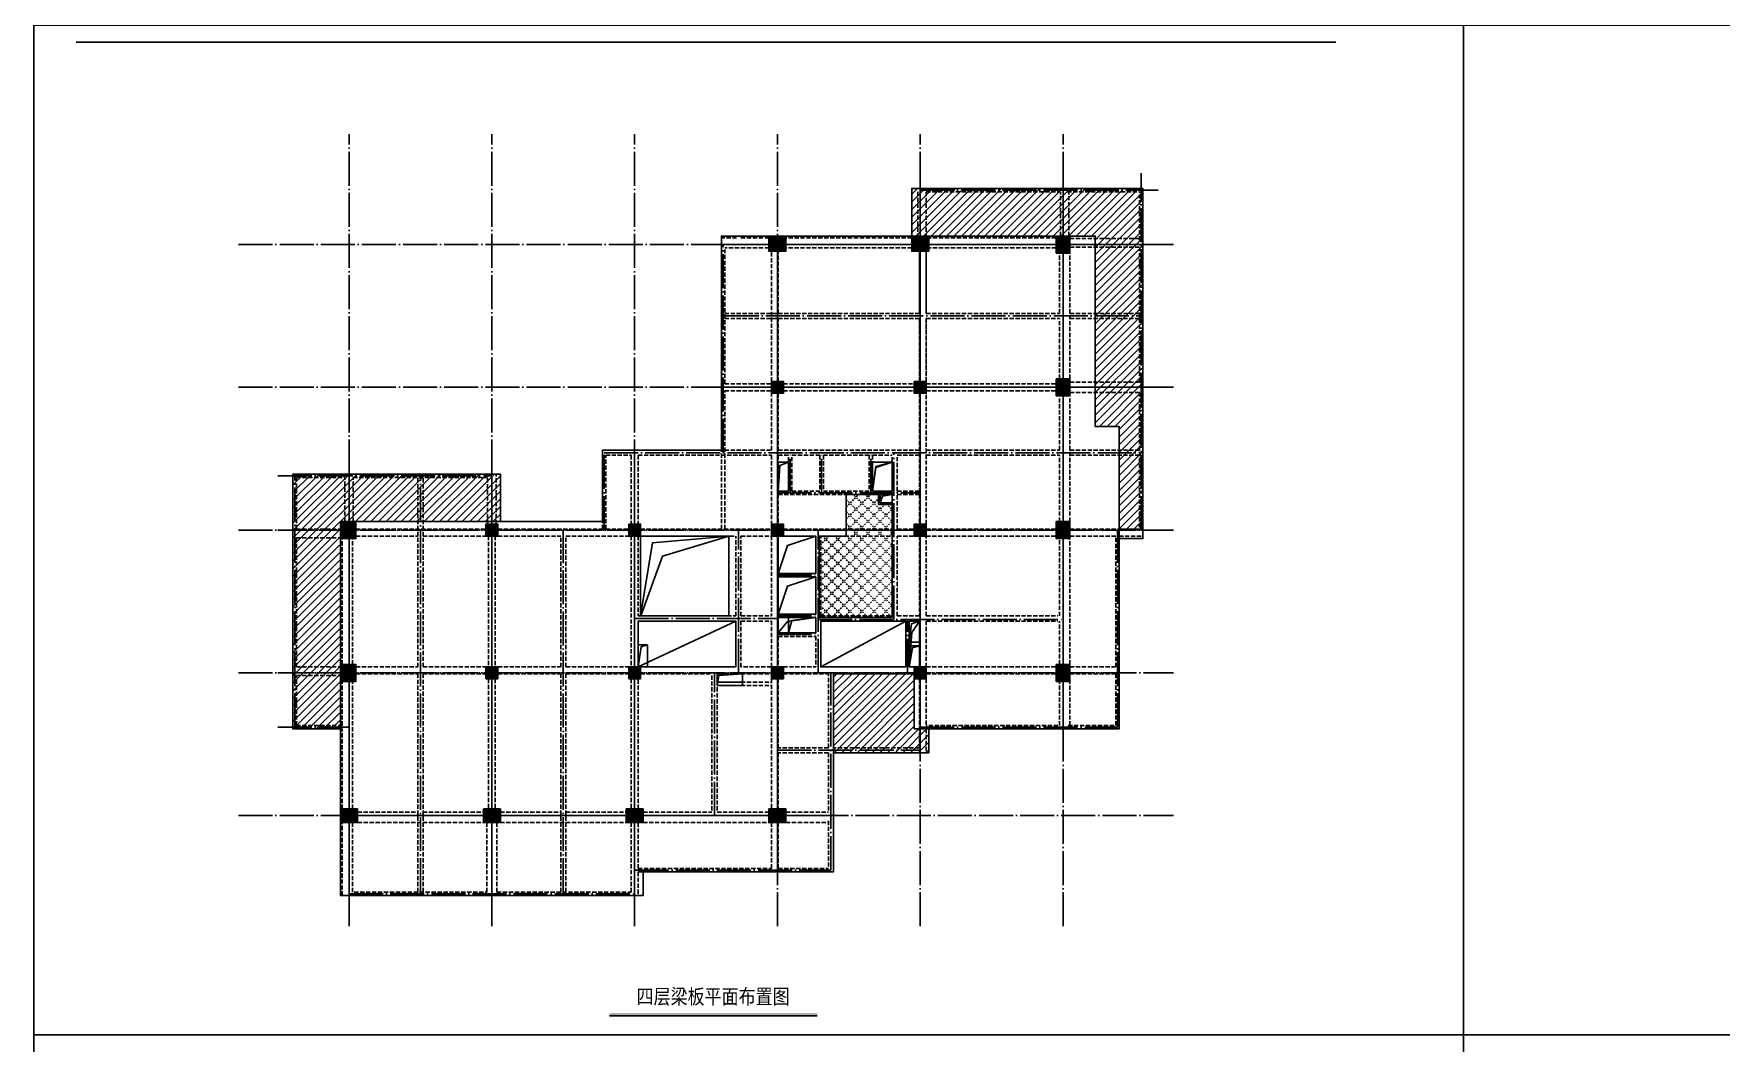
# Model space of a CAD drawing. Extents: x -186750 to 855523, y -12902 to 560425.
# Drawn here: x 407366 to 506638, y 164811 to 224200 of the extents above; entities that cross this region are included whole.
import ezdxf
from ezdxf.enums import TextEntityAlignment as Align
from ezdxf.xclip import XClip

# ---------------------------------------------------------------- set-up
doc = ezdxf.new("R2010")
doc.units = 0
doc.header["$LTSCALE"] = 1000
doc.header["$MEASUREMENT"] = 0
doc.header["$XCLIPFRAME"] = 0
for name, pattern in [('104-10 轴网$0$DOTE', [2.4200000000000004, 2, -0.2, 0.02, -0.2]), ('109-34 轴网$0$L1$0$$AUDIT_BAD_LTYPE1', [0]), ('DASH', [0.35, 0.25, -0.1]), ('DOTE', [2.4200000000000004, 2, -0.2, 0.02, -0.2]), ('X-104 8#10#平面$0$109-34 轴网$0$L1$0$$AUDIT_BAD_LTYPE1', [0])]:
    doc.linetypes.add(name, pattern=pattern)
for name, color, linetype in [('10#楼幕墙$0$A-TECH_结构', 21, 'Continuous'), ('104-10 轴网$0$A_AXIS-轴线', 252, '104-10 轴网$0$DOTE'), ('a-dote', 14, 'DOTE'), ('s-beam', 4, 'DASH'), ('s-colu', 40, 'Continuous'), ('s-colu-hatc', 16, 'Continuous'), ('s-hole', 5, 'Continuous'), ('s-num', 90, 'Continuous'), ('X-104 8#10#平面$0$A-TECH_结构', 252, 'Continuous')]:
    doc.layers.add(name, color=color, linetype=linetype)
doc.layers.add('X-104 8#10#平面$0$04-不打印_辅助线', color=165, linetype='Continuous', plot=False)
doc.styles.add('TSSD_NORM', font='tssdeng.shx', dxfattribs={"bigfont": 'hztxt.shx'})
pattern_1 = [(45, (0, 0), (-224.5064030267288, 224.5064030267288), [])]

# ---------------------------------------------------------------- blocks, each defined once
blk = doc.blocks.new('X-104 8#10#平面$0$uyrii7ur')
at = {"layer": 'X-104 8#10#平面$0$A-TECH_结构', "linetype": 'X-104 8#10#平面$0$109-34 轴网$0$L1$0$$AUDIT_BAD_LTYPE1'}
for points in [[(25249.99997658582, 20800.00000749383), (25850.00000000499, 20800.00000749383), (25850.00000000499, 19100.00000788411), (25249.99997658582, 19100.00000788411)], [(30800.00000000291, 19100.00000788414), (31949.9999765715, 19100.00000788414), (31949.9999765715, 20800.00000749389), (30800.00000000291, 20800.00000749389)], [(31249.99997658737, 18400.00000787905), (31949.99997657165, 18400.00000787905), (31949.99997657165, 18900.00000788405), (31249.99997658737, 18900.00000788405)], [(27449.9999765532, 10750.00000788458), (25849.99997655327, 10750.00000788458), (25849.99997655327, 11650.00000788731), (27449.9999765532, 11650.00000788731)], [(33549.99322787844, 10199.99893631577), (32949.99995488752, 10199.99893631577), (32949.99995488752, 11450.00000787922), (33549.99322787844, 11450.00000787922)], [(33549.99997317628, 8750.000027945673), (32949.99995863647, 8750.000027945673), (32949.99995863647, 9999.998936315766), (33549.99997317628, 9999.998936315766)], [(21649.99999999856, 7650.000007879251), (23149.99999999696, 7650.000007879251), (23149.99999999689, 8350.000000000058), (21649.99999999849, 8350.000000000058)]]:
    blk.add_lwpolyline(points, close=True, dxfattribs=at)
for points in [[(25850.00000000498, 20800.00000749383), (25335.49703044849, 20603.45774340531), (25249.99997658582, 19100.00000788411)], [(25849.99997655327, 10750.00000788458), (26036.99999999987, 11473.7839677821), (27449.99997655326, 11650.00000788731)], [(33549.99322787844, 10199.99893631577), (33549.99322787844, 11450.00000787998), (33078.99492861191, 11290.86848105729), (32949.99325937161, 10199.99893631577), (33549.99322787844, 10199.99893631577)], [(23149.99999999686, 8350.000000000058), (21746.26625576583, 8243.715887878352), (21649.99999999856, 7650.000007879251)]]:
    blk.add_lwpolyline(points, dxfattribs=at)
at = {"layer": 'X-104 8#10#平面$0$A-TECH_结构'}
for points in [[(30800.00000000274, 19100.00000788414), (30994.87325166486, 20538.04205661503), (31949.9999765715, 20800.00000749389)], [(31949.99997657165, 18900.00000788405), (31380.60406085144, 18817.14181262002), (31249.99997658737, 18400.00000787905)]]:
    blk.add_lwpolyline(points, dxfattribs=at)
for points in [[(17550.00009050622, 10050.00004004798), (17550.00004707376, 8750.000050116389), (17000.00000339406, 8750.000029312563), (17181.19745823395, 9940.41740318312)], [(17550.00006878999, 8750.000036196201), (17000.00000000306, 8750.000011481054), (17000.00000000306, 10049.99993964267), (17550.00006878999, 10049.99996435782)], [(33549.99997317628, 9999.998936315766), (33549.99997317628, 8750.000027945673), (32949.99995462794, 8749.999959031004), (33137.91965881834, 9881.415826070122)]]:
    blk.add_lwpolyline(points, close=True, dxfattribs=at)
blk = doc.blocks.new('X-104 8#10#平面$0$rhyseuyi')
at = {"layer": 'X-104 8#10#平面$0$04-不打印_辅助线', "linetype": 'X-104 8#10#平面$0$109-34 轴网$0$L1$0$$AUDIT_BAD_LTYPE1'}
h = blk.add_hatch(dxfattribs=at)
h.set_pattern_fill('ANSI31', color=256, scale=200)
h.set_pattern_definition(pattern_1)
h.paths.add_polyline_path([(33100.00000000634, 212300), (43900.00000000006, 212300), (43900.00000000006, 201100), (45300.00000000006, 201100), (45300, 195050), (46700.00000000343, 195050), (46700.00000000359, 215099.9999861288), (33100.00000000634, 215099.9999861289)])
h = blk.add_hatch(dxfattribs=at)
h.set_pattern_fill('ANSI31', color=256, scale=200)
h.set_pattern_definition(pattern_1)
h.paths.add_polyline_path([(8900.000000008178, 195500), (-499.9999999999418, 195500), (-499.9999999999418, 183299.9999721183), (-3300, 183299.9999721183), (-3299.999999995984, 198299.9999860586), (8900.000000008382, 198299.9999721052)])
h = blk.add_hatch(dxfattribs=at)
h.set_pattern_fill('虚线方格', color=256, scale=500, angle=45)
h.set_pattern_definition([(45, (28.28427124759764, 118828.2842712475), (-353.5533905932737, 353.5533905932738), [90, -75, 90, -75, 90, -80]), (135, (325.2691193459614, 119181.8376618407), (-353.5533905932738, -353.5533905932737), [90, -75, 90, -75, 90, -80])])
h.paths.add_polyline_path([(31949.99997657171, 189850.0000078792), (31949.99997657171, 196500.000007879), (31149.99997658469, 196500.000007879), (31149.99997652441, 197100.0000078841), (29249.99997658419, 197100.0000078842), (29249.99997657182, 194649.9999999998), (27649.9999765534, 194649.9999860454), (27649.99939044428, 189849.9997730214)])
h = blk.add_hatch(dxfattribs=at)
h.set_pattern_fill('ANSI31', color=256, scale=200)
h.set_pattern_definition([(45.00000000000006, (0, -2.972807454749603e-11), (-224.506403026729, 224.5064030267286), [])])
h.paths.add_polyline_path([(34100.00000000006, 181900), (34100.00000000037, 183300.0000000024), (33249.99999999264, 183299.9999860431), (33249.99999999278, 186549.9999873269), (28499.99999703839, 186549.999987339), (28500.00000000006, 181900)])
for points in [[(33100.00000000629, 212300.0000000001), (43900, 212300.0000000001), (43900, 201100.0000000001), (45300, 201100.0000000001), (45299.99999999994, 195050.0000000001), (46700.00000000338, 195050.0000000001), (46700.00000000354, 215099.9999861289), (33100.00000000629, 215099.999986129), (33100.00000000629, 212300.0000000001)], [(8900.00000000812, 195500.0000000001), (-500, 195500.0000000001), (-500, 183299.9999721184), (-3300.000000000058, 183299.9999721184), (-3299.999999996042, 198299.9999860587), (8900.000000008324, 198299.9999721053), (8900.00000000812, 195499.9999860597)], [(34100, 181900.0000000001), (34100.00000000031, 183300.0000000026), (33249.99999999258, 183299.9999860433), (33249.99999999272, 186549.999987327), (28499.99999703833, 186549.9999873392), (28500, 181900.0000000001), (34100, 181899.9999999988)]]:
    blk.add_lwpolyline(points, dxfattribs=at)
at = {"layer": 'X-104 8#10#平面$0$A-TECH_结构', "linetype": 'X-104 8#10#平面$0$109-34 轴网$0$L1$0$$AUDIT_BAD_LTYPE1'}
for points in [[(33100.00000000629, 212300.0000000001), (33100.00000000629, 215099.999986129), (46700.00000000354, 215099.9999861289), (46700.00000000338, 194499.9999860439), (45299.99999999994, 194499.9999860439)], [(8900.00000000812, 195500.0000000001), (8900.000000008324, 198299.9999860457), (-3299.999999996042, 198299.9999999991), (-3300.000000000058, 183299.9999860588), (-500, 183299.9999860588)], [(31949.99997657165, 189850.0000078793), (31949.99997657165, 196500.0000078792), (31149.99997658463, 196500.0000078792), (31149.99997652436, 197100.0000078842), (29249.99997658413, 197100.0000078843), (29249.99997657177, 194649.9999999999), (27649.99997655334, 194649.9999860455), (27649.99939044422, 189849.9997730216), (31949.99997657165, 189850.0000078793)], [(28499.99999080054, 181900.0000000001), (34100, 181900.0000000001), (34100, 183299.9999860434)]]:
    blk.add_lwpolyline(points, dxfattribs=at)
blk.add_lwpolyline([(14900, 195500.0000000001), (-500, 195500.0000000001), (-500, 173500.0000000001), (17300, 173500.0000000001), (17300, 174900.0000000001), (28500, 174900.0000000001), (28500, 181599.9999860434), (28499.99999040505, 181599.9999860434), (28499.99999371942, 186549.9999873328), (33250.00000331164, 186549.9999873333), (33249.99999999683, 183500.0000000006), (33249.99999999275, 183500.0000000027), (33249.99999999287, 183300.0000000027), (45300, 183300.0000000001), (45300, 201100.0000000001), (43900, 201100.0000000001), (43900, 212300.0000000001), (21900, 212300.0000000001), (21900, 199700.0000000001), (14900, 199700.0000000001)], close=True, dxfattribs=at)
at = {"layer": 'X-104 8#10#平面$0$A-TECH_结构'}
blk.add_lwpolyline([(17149.99999985744, 194649.9999896771), (22349.99999985037, 194649.999975727), (22349.99999999293, 189950.0000148593), (17150, 189950.0000288094)], close=True, dxfattribs=at)
blk.add_lwpolyline([(22349.9999997216, 194649.999975727), (17840.37583562586, 194244.2933530379), (17150, 189950.0000288094)], dxfattribs=at)
blk = doc.blocks.new('104-10 轴网')
at = {"layer": '104-10 轴网$0$A_AXIS-轴线', "linetype": '104-10 轴网$0$DOTE'}
for p, q in [((-5.093170329928398e-11, -6500.000000000015), (2.110027708113194e-10, 40100.00000000004)), ((8399.999999999949, -6500.000000000015), (8400.000000000211, 40100.00000000004)), ((16799.99999999992, -6500.000000000015), (16800.00000000021, 40100.00000000004)), ((25199.99999999992, -6500.000000000015), (25200.00000000021, 40100.00000000004)), ((33599.99999999995, -6500.000000000015), (33600.00000000021, 40100.00000000004)), ((41999.99999999995, -6500.000000000015), (42000.00000000021, 40100.00000000004)), ((120429.5977508623, 40099.99999999988), (120429.5977508621, -6500.000000000178)), ((128829.5977508623, 40099.99999999988), (128829.5977508621, -6500.000000000186)), ((137229.5977508624, 40099.99999999987), (137229.5977508621, -6500.000000000186)), ((145629.5977508624, 40099.99999999987), (145629.5977508621, -6500.000000000186)), ((154029.5977508624, 40099.99999999987), (154029.5977508621, -6500.000000000186)), ((162429.5977508624, 40099.99999999987), (162429.5977508621, -6500.000000000186)), ((-6500.000000000022, 33599.99999999999), (48500.00000000018, 33600.00000000004)), ((168929.5977508623, 33599.99999999987), (113929.5977508621, 33599.99999999983)), ((-6500.000000000022, 25199.99999999999), (48500.00000000018, 25200.00000000004)), ((168929.5977508623, 25199.99999999987), (113929.5977508621, 25199.99999999982)), ((-6500.000000000022, 16799.99999999999), (48500.00000000018, 16800.00000000004)), ((168929.5977508623, 16799.99999999987), (113929.5977508621, 16799.99999999982)), ((-6500.000000000022, 8399.999999999985), (48500.00000000018, 8400.000000000044)), ((168929.5977508623, 8399.999999999873), (113929.5977508621, 8399.999999999822)), ((-6500.000000000022, -1.477928890381008e-11), (48500.00000000018, 4.342837200965732e-11)), ((168929.5977508623, -1.2732925824821e-10), (113929.5977508621, -1.782609615474939e-10))]:
    blk.add_line(p, q, dxfattribs=at)
at = {"layer": 'Defpoints'}
for points in [[(-16049.99999999992, 45500.00000000001), (58050.00000000011, 45499.99999999999), (58050.00000000011, -11900.00000000001), (-16049.99999999998, -11899.99999999996)], [(104379.5977508624, 45500.00000000001), (178479.5977508625, 45499.99999999999), (178479.5977508625, -11900.00000000001), (104379.5977508624, -11899.99999999996)]]:
    blk.add_lwpolyline(points, close=True, dxfattribs=at)
blk = doc.blocks.new('X-104 8#10#平面')
at = {"layer": 'X-104 8#10#平面$0$04-不打印_辅助线'}
for points in [[(-186749.9999999999, 165300), (-102649.9999999999, 165300), (-102649.9999999999, 224700), (-186749.9999999999, 224700)], [(-102649.9999999999, 165300), (-18549.99999999996, 165300), (-18549.99999999996, 224700), (-102649.9999999999, 224700)], [(-186749.9999999999, 105900), (-102649.9999999999, 105900), (-102649.9999999999, 165300), (-186749.9999999999, 165300)], [(-102649.9999999999, 105900), (-18549.99999999996, 105900), (-18549.99999999996, 165300), (-102649.9999999999, 165300)]]:
    blk.add_lwpolyline(points, close=True, dxfattribs=at)
at = {"linetype": 'X-104 8#10#平面$0$109-34 轴网$0$L1$0$$AUDIT_BAD_LTYPE1'}
ref = blk.add_blockref('104-10 轴网', (-168199.9999999999, 178199.9999999999), dxfattribs=at)
XClip(ref).set_block_clipping_path([(-16049.999999999924, -11899.999999999913), (58049.99999999998, 45500)])
blk.add_blockref('X-104 8#10#平面$0$uyrii7ur', (-168199.9999999997, 178199.9999999999), dxfattribs=at)
at = {"layer": 'X-104 8#10#平面$0$A-TECH_结构', "linetype": 'X-104 8#10#平面$0$109-34 轴网$0$L1$0$$AUDIT_BAD_LTYPE1'}
blk.add_blockref('X-104 8#10#平面$0$rhyseuyi', (-168199.9999999998, -1.164153218269348e-10), dxfattribs=at)
blk = doc.blocks.new('Ts_holes')
at = {"color": 0}
blk.add_lwpolyline([(-0.5, -0.5), (0.5, -0.5), (0.5, 0.5), (-0.5, 0.5)], close=True, dxfattribs=at)
blk.add_lwpolyline([(-0.5, -0.5), (-0.25, 0.25), (0.5, 0.5)], dxfattribs=at)
blk = doc.blocks.new('A$C36D1285A')
at = {"layer": 's-colu-hatc'}
h = blk.add_hatch(color=256, dxfattribs=at)
h.dxf.hatch_style = 1
h.paths.add_polyline_path([(24700.00000000023, 212199.9999999987), (25700.00000000023, 212199.9999999987), (25700.00000000023, 211399.9999999987), (24700.00000000023, 211399.9999999987)])
h = blk.add_hatch(color=256, dxfattribs=at)
h.dxf.hatch_style = 1
h.paths.add_polyline_path([(33100.00000000023, 212199.9999999987), (34100.00000000023, 212199.9999999987), (34100.00000000023, 211399.9999999987), (33100.00000000023, 211399.9999999987)])
h = blk.add_hatch(color=256, dxfattribs=at)
h.dxf.hatch_style = 1
h.paths.add_polyline_path([(41600.00000000023, 212299.9999999987), (42400.00000000023, 212299.9999999987), (42400.00000000023, 211299.9999999987), (41600.00000000023, 211299.9999999987)])
h = blk.add_hatch(color=256, dxfattribs=at)
h.dxf.hatch_style = 1
h.paths.add_polyline_path([(24850.00000000023, 203749.9999999987), (25550.00000000023, 203749.9999999987), (25550.00000000023, 203049.9999999987), (24850.00000000023, 203049.9999999987)])
h = blk.add_hatch(color=256, dxfattribs=at)
h.dxf.hatch_style = 1
h.paths.add_polyline_path([(33250.00000000023, 203749.9999999987), (33950.00000000023, 203749.9999999987), (33950.00000000023, 203049.9999999987), (33250.00000000023, 203049.9999999987)])
h = blk.add_hatch(color=256, dxfattribs=at)
h.dxf.hatch_style = 1
h.paths.add_polyline_path([(41600.00000000023, 203899.9999999987), (42400.00000000023, 203899.9999999987), (42400.00000000023, 202899.9999999987), (41600.00000000023, 202899.9999999987)])
h = blk.add_hatch(color=256, dxfattribs=at)
h.dxf.hatch_style = 1
h.paths.add_polyline_path([(-400, 195499.9999999987), (400, 195499.9999999987), (400, 194499.9999999987), (-400, 194499.9999999987)])
h = blk.add_hatch(color=256, dxfattribs=at)
h.dxf.hatch_style = 1
h.paths.add_polyline_path([(8050, 195349.9999999987), (8750, 195349.9999999987), (8750, 194649.9999999987), (8050, 194649.9999999987)])
h = blk.add_hatch(color=256, dxfattribs=at)
h.dxf.hatch_style = 1
h.paths.add_polyline_path([(16450.00000000023, 195349.9999999987), (17150.00000000023, 195349.9999999987), (17150.00000000023, 194649.9999999987), (16450.00000000023, 194649.9999999987)])
h = blk.add_hatch(color=256, dxfattribs=at)
h.dxf.hatch_style = 1
h.paths.add_polyline_path([(24850.00000000023, 195349.9999999987), (25550.00000000023, 195349.9999999987), (25550.00000000023, 194649.9999999987), (24850.00000000023, 194649.9999999987)])
h = blk.add_hatch(color=256, dxfattribs=at)
h.dxf.hatch_style = 1
h.paths.add_polyline_path([(33250.00000000023, 195349.9999999987), (33950.00000000023, 195349.9999999987), (33950.00000000023, 194649.9999999987), (33250.00000000023, 194649.9999999987)])
h = blk.add_hatch(color=256, dxfattribs=at)
h.dxf.hatch_style = 1
h.paths.add_polyline_path([(41600.00000000023, 195499.9999999987), (42400.00000000023, 195499.9999999987), (42400.00000000023, 194499.9999999987), (41600.00000000023, 194499.9999999987)])
h = blk.add_hatch(color=256, dxfattribs=at)
h.dxf.hatch_style = 1
h.paths.add_polyline_path([(-400, 187099.9999999987), (400, 187099.9999999987), (400, 186099.9999999987), (-400, 186099.9999999987)])
h = blk.add_hatch(color=256, dxfattribs=at)
h.dxf.hatch_style = 1
h.paths.add_polyline_path([(8050, 186949.9999999987), (8750, 186949.9999999987), (8750, 186249.9999999987), (8050, 186249.9999999987)])
h = blk.add_hatch(color=256, dxfattribs=at)
h.dxf.hatch_style = 1
h.paths.add_polyline_path([(16450.00000000023, 186949.9999999987), (17150.00000000023, 186949.9999999987), (17150.00000000023, 186249.9999999987), (16450.00000000023, 186249.9999999987)])
h = blk.add_hatch(color=256, dxfattribs=at)
h.dxf.hatch_style = 1
h.paths.add_polyline_path([(24850.00000000023, 186949.9999999987), (25550.00000000023, 186949.9999999987), (25550.00000000023, 186249.9999999987), (24850.00000000023, 186249.9999999987)])
h = blk.add_hatch(color=256, dxfattribs=at)
h.dxf.hatch_style = 1
h.paths.add_polyline_path([(33250.00000000023, 186949.9999999987), (33950.00000000023, 186949.9999999987), (33950.00000000023, 186249.9999999987), (33250.00000000023, 186249.9999999987)])
h = blk.add_hatch(color=256, dxfattribs=at)
h.dxf.hatch_style = 1
h.paths.add_polyline_path([(41600.00000000023, 187099.9999999987), (42400.00000000023, 187099.9999999987), (42400.00000000023, 186099.9999999987), (41600.00000000023, 186099.9999999987)])
h = blk.add_hatch(color=256, dxfattribs=at)
h.dxf.hatch_style = 1
h.paths.add_polyline_path([(-499.9999999998836, 178599.9999999987), (500.0000000001164, 178599.9999999987), (500.0000000001164, 177799.9999999987), (-499.9999999998836, 177799.9999999987)])
h = blk.add_hatch(color=256, dxfattribs=at)
h.dxf.hatch_style = 1
h.paths.add_polyline_path([(7900.000000000233, 178599.9999999987), (8900.000000000233, 178599.9999999987), (8900.000000000233, 177799.9999999987), (7900.000000000233, 177799.9999999987)])
h = blk.add_hatch(color=256, dxfattribs=at)
h.dxf.hatch_style = 1
h.paths.add_polyline_path([(16300.00000000023, 178599.9999999987), (17300.00000000023, 178599.9999999987), (17300.00000000023, 177799.9999999987), (16300.00000000023, 177799.9999999987)])
h = blk.add_hatch(color=256, dxfattribs=at)
h.dxf.hatch_style = 1
h.paths.add_polyline_path([(24700.00000000023, 178599.9999999987), (25700.00000000023, 178599.9999999987), (25700.00000000023, 177799.9999999987), (24700.00000000023, 177799.9999999987)])
at = {"layer": '10#楼幕墙$0$A-TECH_结构', "linetype": '109-34 轴网$0$L1$0$$AUDIT_BAD_LTYPE1'}
for points in [[(33100.00000000629, 212299.9999999987), (33100.00000000652, 215099.9999861276), (46700.00000000373, 215099.9999861274), (46700.00000000373, 194649.9999999994), (46700.00000000373, 194499.9999860424), (45300.00000000023, 194499.9999860424), (45300.00006582728, 201099.9999860353), (43900.00000000023, 201099.9999860353), (43900.00000000047, 212299.9999999987), (33100.00000000629, 212299.9999999987)], [(-499.9999999998836, 173499.9999999987), (-499.9999999998836, 183299.999972117), (-499.9999999998836, 185339.9002639843), (-499.99999142054, 195500.000008578), (6831.77966957516, 195499.9999999987), (8900.000000008149, 195499.9999860583), (14900.00000000023, 195499.9999860419), (14900, 199699.9999999986), (21900.00000000023, 199699.9999860699), (21900.00000000023, 212299.9999999987), (33100.00000000629, 212299.9999999987), (43900.00000000023, 212299.9999999987), (43900.00000000023, 201099.9999999987), (45300.00000000023, 201099.9999860353), (45300.00000000023, 183299.9999999986), (34100.00000000047, 183299.9999860419), (34100.00000000023, 181899.9999999974), (28502.14270281652, 181899.99999997), (28502.14270281652, 174899.9999999987), (17300.00000000023, 174899.9999999987), (17300.08177114441, 173499.9999999987), (-499.9999999998836, 173499.9999999987)], [(-499.9999999998836, 183299.999972117), (-3299.999999996158, 183299.999972117), (-3299.999982840265, 198299.9999860573), (8900.000000008615, 198299.9999860569), (8900.000000008149, 195499.9999860583)]]:
    blk.add_lwpolyline(points, dxfattribs=at)
at = {"layer": 'a-dote'}
for p, q in [((33600.00000000023, 182049.9999999988), (33600.00000000023, 215999.9999999987)), ((42000.00000000023, 183399.9999999987), (42000.00000000023, 215999.9999999987)), ((46600.00000000023, 194999.9999999987), (46600.00000000023, 215999.9999999987)), ((33600.00000000023, 214999.9999999987), (47600.00000000023, 214999.9999999987)), ((22000.00000000023, 199549.9999999987), (22000, 211799.9999999987)), ((22000.00000000023, 211799.9999999987), (47600.00000000023, 211799.9999999987)), ((25200.00000000023, 174999.9999999987), (25200.00000000023, 211799.9999999987)), ((22100.00000000023, 207599.9999999987), (46500.00000000023, 207599.9999999987)), ((22000.00000000023, 203399.9999999987), (47600.00000000023, 203399.9999999987)), ((15000.00000000023, 194999.9999999987), (15000.00000000023, 199549.9999999986)), ((15000.00000000023, 199549.9999999987), (46500.00000000023, 199549.9999999988)), ((16800.00000000023, 172599.9999999987), (16800.00000000023, 199549.9999999987)), ((25950.00000000023, 197199.9999999988), (25950.00000000023, 199549.9999999987)), ((27800.00000000023, 197199.9999999988), (27800.00000000023, 199549.9999999987)), ((30700.00000000023, 197199.9999999988), (30700.00000000023, 199549.9999999988)), ((32050.00000000023, 189749.9999999987), (32050, 199549.9999999988)), ((-4199.999999999884, 198199.9999999987), (8400.000000000233, 198199.9999999987)), ((-3199.999999999884, 183399.9999999988), (-3199.999999999884, 198199.9999999987)), ((1.164153218269348e-10, 172599.9999999987), (0, 198199.9999999987)), ((4200.000000000233, 173699.9999999987), (4200.000000000233, 198099.9999999987)), ((8400.000000000233, 172599.9999999987), (8400, 198199.9999999987)), ((25200.00000000023, 197199.9999999987), (33600.00000000023, 197199.9999999987)), ((-4199.999999999884, 194999.9999999987), (47600.00000000023, 194999.9999999987)), ((12600.00000000023, 173699.9999999987), (12600.00000000023, 194999.9999999987)), ((22900.00000000023, 186599.9999999987), (22900.00000000023, 194999.9999999987)), ((27600.00000000023, 186599.9999999987), (27600.00000000023, 194999.9999999987)), ((45200.00000000023, 183399.9999999987), (45200.00000000023, 194999.9999999987)), ((25200.00000000023, 192349.9999999987), (27600.00000000023, 192349.9999999987)), ((16800.00000000023, 189799.9999999987), (25200.00000000023, 189799.9999999987)), ((25200.00000000023, 189949.9999999987), (27600.00000000023, 189949.9999999987)), ((27600.00000000023, 189749.9999999987), (42000.00000000023, 189749.9999999987)), ((32850.00000000023, 186599.9999999987), (32850.00000000023, 189749.9999999987)), ((25200.00000000023, 188849.9999999987), (27600.00000000023, 188849.9999999987)), ((-4199.999999999884, 186599.9999999987), (45200.00000000023, 186599.9999999987)), ((21500.00000000023, 178199.9999999986), (21500.00000000023, 186599.9999999987)), ((28350.00000000023, 174999.9999999988), (28350.00000000023, 186599.9999999987)), ((-4199.999999999884, 183399.9999999987), (1.164153218269348e-10, 183399.9999999987)), ((33600.00000000023, 183399.9999999987), (45200.00000000023, 183399.9999999987)), ((25200.00000000023, 182049.9999999987), (33600.00000000023, 182049.9999999987)), ((1.164153218269348e-10, 178199.9999999987), (28350.00000000023, 178199.9999999987)), ((16800.00000000023, 174999.9999999987), (28350.00000000023, 174999.9999999987)), ((1.164153218269348e-10, 173599.9999999987), (16800.00000000023, 173599.9999999987))]:
    blk.add_line(p, q, dxfattribs=at)
at = {"layer": 's-beam'}
for p, q in [((33450.00000000023, 215099.9999999988), (46700.00000000023, 215099.9999999987)), ((33450.00000000023, 212199.9999999987), (33450.00000000023, 214999.9999999987)), ((33950.00000000023, 214899.9999999987), (33950.00000000023, 212199.9999999987)), ((33950.00000000023, 214899.9999999987), (41750.00000000023, 214899.9999999987)), ((41850.00000000023, 212299.9999999987), (41850.00000000023, 214899.9999999987)), ((42250.00000000023, 214899.9999999987), (46500.00000000023, 214899.9999999987)), ((42350.00000000023, 212299.9999999987), (42350.00000000023, 214899.9999999987)), ((46500.00000000023, 212049.9999999987), (46500.00000000023, 214899.9999999987)), ((46700.00000000023, 215099.9999999987), (46700.00000000023, 194649.9999999994)), ((22800.00000000023, 212199.9999999994), (21900.00000000023, 212199.9999999994)), ((21900.00000000023, 195049.9999999994), (21900.00000000023, 212099.9999999994)), ((24700.00000000023, 211599.9999999994), (22100.00000000023, 211599.9999999994)), ((22100.00000000023, 203599.9999999987), (22100.00000000023, 211499.9999999994)), ((24700.00000000023, 212199.9999999994), (23000.00000000023, 212199.9999999994)), ((33100.00000000023, 212199.9999999992), (25700.00000000023, 212199.9999999994)), ((33100.00000000023, 211599.9999999992), (25700.00000000023, 211599.9999999994)), ((41600.00000000023, 212199.9999999988), (34100.00000000023, 212199.9999999991)), ((41600.00000000023, 211599.9999999988), (34100.00000000023, 211599.9999999991)), ((42400.00000000023, 212149.9999999987), (46500.00000000023, 212149.9999999987)), ((42400.00000000023, 211649.9999999987), (46500.00000000023, 211649.9999999987)), ((46500.00000000023, 203699.9999999987), (46500.00000000023, 211549.9999999987)), ((24850.00000000023, 203749.9999999987), (24850.00000000023, 211399.9999999987)), ((25250.00000000023, 207749.9999999987), (25250.00000000023, 211399.9999999987)), ((33550.00000000023, 211399.9999999987), (33550.00000000023, 207749.9999999987)), ((33550.00000000023, 207749.9999999987), (33550.00000000023, 211399.9999999987)), ((33950.00000000023, 211399.9999999987), (33950.00000000023, 207749.9999999987)), ((33950.00000000023, 207749.9999999987), (33950.00000000023, 211399.9999999987)), ((41800.00000000023, 207749.9999999987), (41800.00000000023, 211299.9999999987)), ((42400.00000000023, 203899.9999999987), (42400.00000000023, 211299.9999999987)), ((22100.00000000023, 207749.9999999987), (33550.00000000023, 207749.9999999987)), ((33950.00000000023, 207749.9999999987), (41800.00000000023, 207749.9999999987)), ((42400.00000000023, 207749.9999999987), (46500.00000000023, 207749.9999999987)), ((22100.00000000023, 207449.9999999987), (33550.00000000023, 207449.9999999987)), ((25250.00000000023, 203749.9999999987), (25250.00000000023, 207449.9999999987)), ((25250.00000000023, 203749.9999999987), (25250.00000000023, 207449.9999999987)), ((33550.00000000023, 203749.9999999987), (33550.00000000023, 207449.9999999987)), ((33550.00000000023, 207449.9999999987), (33550.00000000023, 203749.9999999987)), ((33950.00000000023, 207449.9999999987), (41800.00000000023, 207449.9999999987)), ((33950.00000000023, 203749.9999999987), (33950.00000000023, 207449.9999999987)), ((33950.00000000023, 207449.9999999987), (33950.00000000023, 203749.9999999987)), ((41800.00000000023, 203899.9999999987), (41800.00000000023, 207449.9999999987)), ((42400.00000000023, 207449.9999999987), (46500.00000000023, 207449.9999999987)), ((22100.00000000023, 203599.9999999987), (24850.00000000023, 203599.9999999988)), ((25550.00000000023, 203599.9999999989), (33250.00000000023, 203599.9999999992)), ((33950.00000000023, 203599.9999999992), (41600.00000000023, 203599.9999999995)), ((42400.00000000023, 203699.9999999987), (46500.00000000023, 203699.9999999987)), ((22100.00000000023, 203199.9999999987), (24850.00000000023, 203199.9999999988)), ((22100.00000000023, 195049.9999999994), (22100.00000000023, 203199.9999999987)), ((24850.00000000023, 199699.9999999986), (24850.00000000023, 203049.9999999987)), ((25250.00000000023, 203049.9999999987), (25250.00000000023, 199699.9999999986)), ((25550.00000000023, 203199.9999999989), (33250.00000000023, 203199.9999999992)), ((33550.00000000023, 203049.9999999987), (33550.00000000023, 197299.9999999987)), ((33950.00000000023, 203199.9999999992), (41600.00000000023, 203199.9999999995)), ((33950.00000000023, 195349.9999999987), (33950.00000000023, 203049.9999999987)), ((41800.00000000023, 199699.9999999985), (41800.00000000023, 202899.9999999987)), ((42400.00000000023, 203099.9999999987), (46500.00000000023, 203099.9999999987)), ((42400.00000000023, 195499.9999999987), (42400.00000000023, 202899.9999999987)), ((46500.00000000023, 203099.9999999987), (46500.00000000023, 195049.9999999994)), ((14900.00000000023, 195049.9999999994), (14900.00000000023, 199699.9999999986)), ((14900.00000000023, 199699.9999999986), (21900.00000000023, 199699.9999999986)), ((22100.00000000023, 199699.9999999986), (24850.00000000023, 199699.9999999986)), ((25250.00000000023, 199699.9999999986), (33550.00000000023, 199699.9999999986)), ((33950.00000000023, 199699.9999999986), (41800.00000000023, 199699.9999999986)), ((42400.00000000023, 199699.9999999985), (46500.00000000023, 199699.9999999985)), ((15100.00000000023, 195049.9999999995), (15100.00000000023, 199399.9999999986)), ((15100.00000000023, 199399.9999999986), (16600.00000000023, 199399.9999999986)), ((16600.00000000023, 199399.9999999986), (16600.00000000023, 195349.9999999987)), ((17000.00000000023, 199399.9999999986), (24850.00000000023, 199399.9999999986)), ((17000.00000000023, 199399.9999999986), (17000.00000000023, 195349.9999999987)), ((24850.00000000023, 199399.9999999986), (24850.00000000023, 195349.9999999987)), ((25250.00000000023, 199399.9999999986), (25250.00000000023, 197299.9999999987)), ((25250.00000000023, 199399.9999999986), (25850.00000000023, 199399.9999999986)), ((25850.00000000023, 197299.9999999987), (25850.00000000023, 199399.9999999986)), ((26050.00000000023, 197299.9999999987), (26050.00000000023, 199399.9999999986)), ((26050.00000000023, 199399.9999999986), (27700.00000000023, 199399.9999999986)), ((27700.00000000023, 199399.9999999986), (27700.00000000023, 197299.9999999987)), ((27900.00000000023, 199399.9999999986), (27900.00000000023, 197299.9999999987)), ((27900.00000000023, 199399.9999999986), (30600.00000000023, 199399.9999999986)), ((30600.00000000023, 199399.9999999986), (30600.00000000023, 197299.9999999987)), ((30800.00000000023, 199399.9999999986), (31949.99997657188, 199399.9999999986)), ((30800.00000000023, 199399.9999999986), (30800.00000000023, 197299.9999999987)), ((31949.99997657188, 197299.9999999987), (31949.99997657188, 199399.9999999986)), ((32249.99997657188, 197299.9999999987), (32249.99997657188, 199399.9999999986)), ((32249.99997657188, 199399.9999999986), (33550.00000000023, 199399.9999999986)), ((33950.00000000023, 199399.9999999986), (41800.00000000023, 199399.9999999986)), ((41800.00000000023, 195499.9999999987), (41800.00000000023, 199399.9999999985)), ((42400.00000000023, 199399.9999999985), (46500.00000000023, 199399.9999999985)), ((-3299.999999999884, 183299.9999999987), (-3299.999999999884, 198299.9999999987)), ((-3299.999999999884, 198299.9999999987), (8650, 198299.9999999987)), ((-3099.999999999884, 195049.9999999995), (-3099.999999999884, 198099.9999999987)), ((-3099.999999999884, 198099.9999999987), (-250, 198099.9999999987)), ((-250, 195499.9999999987), (-250, 198099.9999999987)), ((250, 195499.9999999987), (250, 198099.9999999987)), ((250, 198099.9999999987), (8150, 198099.9999999987)), ((4050.000000000233, 186949.9999999988), (4050.000000000233, 198099.9999999987)), ((4350.000000000233, 186949.9999999988), (4350.000000000233, 198099.9999999987)), ((8150, 195349.9999999987), (8150, 198099.9999999987)), ((8650, 195349.9999999987), (8650, 198299.9999999987)), ((25250.00000000023, 197299.9999999987), (25850.00000000023, 197299.9999999987)), ((25250.00000000023, 197099.9999999987), (31949.99997657188, 197099.9999999987)), ((25250.00000000023, 197099.9999999987), (25250.00000000023, 195349.9999999987)), ((26050.00000000023, 197299.9999999987), (27700.00000000023, 197299.9999999987)), ((27900.00000000023, 197299.9999999987), (30600.00000000023, 197299.9999999987)), ((30800.00000000023, 197299.9999999987), (31949.99997657188, 197299.9999999987)), ((31949.99997657188, 195049.9999999994), (31949.99997657188, 197099.9999999987)), ((32249.99997657188, 197299.9999999987), (33550.00000000023, 197299.9999999987)), ((32249.99997657188, 197099.9999999987), (33550.00000000023, 197099.9999999987)), ((32249.99997657188, 195049.9999999994), (32249.99997657188, 197099.9999999987)), ((33550.00000000023, 197099.9999999987), (33550.00000000023, 195349.9999999987)), ((-3099.999999999884, 195049.9999999995), (-400, 195049.9999999995)), ((400, 195049.9999999995), (8050, 195049.9999999995)), ((400, 194649.9999999995), (4050.000000000233, 194649.9999999995)), ((4350.000000000233, 194649.9999999995), (8050, 194649.9999999995)), ((8200.000000000233, 194649.9999999987), (8200.000000000233, 186949.9999999987)), ((8600.000000000233, 194649.9999999987), (8600.000000000233, 186949.9999999987)), ((8750, 195049.9999999995), (14900.00000000023, 195049.9999999994)), ((8750, 194649.9999999995), (12450.00000000023, 194649.9999999995)), ((12450.00000000023, 186949.9999999987), (12450.00000000023, 194649.9999999995)), ((12750.00000000023, 194649.9999999995), (16450.00000000023, 194649.9999999994)), ((12750.00000000023, 186949.9999999987), (12750.00000000023, 194649.9999999995)), ((15100.00000000023, 195049.9999999995), (16450.00000000023, 195049.9999999994)), ((16600.00000000023, 194649.9999999987), (16600.00000000023, 186949.9999999987)), ((17000.00000000023, 194649.9999999987), (17000.00000000023, 189949.9999999987)), ((17150.00000000023, 195049.9999999994), (24850.00000000023, 195049.9999999994)), ((17150.00000000023, 194649.9999999994), (22750.00000000023, 194649.9999999994)), ((22750.00000000023, 189949.9999999987), (22750.00000000023, 194649.9999999994)), ((23050.00000000023, 189949.9999999987), (23050.00000000023, 194649.9999999994)), ((23050.00000000023, 194649.9999999994), (24850.00000000023, 194649.9999999994)), ((24850.00000000023, 194649.9999999987), (24850.00000000023, 189949.9999999987)), ((25250.00000000023, 194649.9999999987), (25250.00000000023, 192449.9999999987)), ((25550.00000000023, 195049.9999999994), (31949.99997657188, 195049.9999999994)), ((25550.00000000023, 194649.9999999994), (27450.00000000023, 194649.9999999994)), ((27450.00000000023, 194649.9999999994), (27450.00000000023, 192449.9999999987)), ((27750.00000000023, 189949.9999999987), (27750.00000000023, 194649.9999999994)), ((27750.00000000023, 194649.9999999994), (31949.99997657188, 194649.9999999994)), ((31949.99997657188, 189949.9999999987), (31949.99997657188, 194649.9999999994)), ((32249.99997657188, 195049.9999999994), (33250.00000000023, 195049.9999999994)), ((32249.99997657188, 189949.9999999987), (32249.99997657188, 194649.9999999994)), ((32249.99997657188, 194649.9999999994), (33250.00000000023, 194649.9999999994)), ((33550.00000000023, 194649.9999999987), (33550.00000000023, 189949.9999999987)), ((33950.00000000023, 195049.9999999994), (41600.00000000023, 195049.9999999994)), ((33950.00000000023, 189949.9999999987), (33950.00000000023, 194649.9999999994)), ((33950.00000000023, 194649.9999999994), (41600.00000000023, 194649.9999999994)), ((42400.00000000023, 195049.9999999994), (46500.00000000023, 195049.9999999994)), ((42400.00000000023, 194649.9999999994), (45100.00000000023, 194649.9999999994)), ((45100.00000000023, 186949.9999999994), (45100.00000000023, 194649.9999999994)), ((45300.00000000023, 194649.9999999994), (45300.00000000023, 183299.9999999987)), ((45300.00000000023, 194649.9999999994), (46700.00000000023, 194649.9999999994)), ((-3099.999999999884, 186949.9999999987), (-3099.999999999884, 194549.9999999995)), ((-3099.999999999884, 194549.9999999995), (-400, 194549.9999999995)), ((-399.9999999998836, 187099.9999999987), (-399.9999999998836, 194499.9999999987)), ((200.0000000001164, 187099.9999999987), (200.0000000001164, 194499.9999999987)), ((41800.00000000023, 189949.9999999986), (41800.00000000023, 194499.9999999987)), ((42400.00000000023, 187099.9999999987), (42400.00000000023, 194499.9999999987)), ((25250.00000000023, 192449.9999999987), (27450.00000000023, 192449.9999999987)), ((25250.00000000023, 192249.9999999987), (25250.00000000023, 190049.9999999987)), ((25250.00000000023, 192249.9999999987), (27450.00000000023, 192249.9999999987)), ((27450.00000000023, 192249.9999999987), (27450.00000000023, 190049.9999999987)), ((17000.00000000023, 189949.9999999987), (22750.00000000023, 189949.9999999987)), ((17000.00000000023, 189649.9999999987), (22750.00000000023, 189649.9999999987)), ((17000.00000000023, 189649.9999999987), (17000.00000000023, 186949.9999999987)), ((22750.00000000023, 186949.9999999987), (22750.00000000023, 189649.9999999987)), ((23050.00000000023, 189949.9999999987), (24850.00000000023, 189949.9999999987)), ((23050.00000000023, 189649.9999999987), (24850.00000000023, 189649.9999999987)), ((23050.00000000023, 186949.9999999987), (23050.00000000023, 189649.9999999987)), ((24850.00000000023, 189649.9999999987), (24850.00000000023, 186949.9999999987)), ((25250.00000000023, 190049.9999999987), (27450.00000000023, 190049.9999999987)), ((25250.00000000023, 189849.9999999987), (25250.00000000023, 188949.9999999987)), ((25250.00000000023, 189849.9999999987), (27450.00000000023, 189849.9999999987)), ((27450.00000000023, 189849.9999999987), (27450.00000000023, 188949.9999999987)), ((27750.00000000023, 189949.9999999987), (31949.99997657188, 189949.9999999987)), ((27750.00000000023, 189649.9999999987), (27750.00000000023, 186949.9999999992)), ((27750.00000000023, 189649.9999999987), (32750.00000000023, 189649.9999999987)), ((32249.99997657188, 189949.9999999987), (33550.00000000023, 189949.9999999987)), ((32750.00000000023, 186949.9999999992), (32750.00000000023, 189649.9999999987)), ((32950.00000000023, 186949.9999999992), (32950.00000000023, 189649.9999999987)), ((32950.00000000023, 189649.9999999987), (33550.00000000023, 189649.9999999987)), ((33550.00000000023, 189649.9999999987), (33550.00000000023, 186949.9999999987)), ((33950.00000000023, 189949.9999999987), (41700.00000000023, 189949.9999999986)), ((33950.00000000023, 189649.9999999987), (41700.00000000023, 189649.9999999987)), ((33950.00000000023, 186949.9999999987), (33950.00000000023, 189649.9999999987)), ((41800.00000000023, 187099.9999999987), (41800.00000000023, 189649.9999999987)), ((25250.00000000023, 188949.9999999987), (27450.00000000023, 188949.9999999987)), ((25250.00000000023, 188749.9999999987), (27450.00000000023, 188749.9999999987)), ((25250.00000000023, 188749.9999999987), (25250.00000000023, 186949.9999999987)), ((27450.00000000023, 188749.9999999987), (27450.00000000023, 186949.9999999992)), ((-3099.999999999884, 186949.9999999987), (-400, 186949.9999999987)), ((-3099.999999999884, 186949.9999999987), (-400, 186949.9999999988)), ((400, 186949.9999999987), (4050.000000000233, 186949.9999999987)), ((400, 186949.9999999988), (4050.000000000233, 186949.9999999988)), ((4350.000000000233, 186949.9999999987), (8050, 186949.9999999989)), ((8750, 186949.9999999987), (12450.00000000023, 186949.9999999987)), ((12750.00000000023, 186949.9999999987), (16450.00000000023, 186949.999999999)), ((22750.00000000023, 186949.9999999987), (17150.00000000023, 186949.999999999)), ((24850.00000000023, 186949.9999999987), (23050.00000000023, 186949.9999999987)), ((25550.00000000023, 186949.9999999992), (27450.00000000023, 186949.9999999992)), ((27750.00000000023, 186949.9999999992), (32750.00000000023, 186949.9999999992)), ((32950.00000000023, 186949.9999999992), (33250.00000000023, 186949.9999999993)), ((33950.00000000023, 186949.9999999993), (41600.00000000023, 186949.9999999994)), ((42400.00000000023, 186949.9999999994), (45100.00000000023, 186949.9999999994)), ((-3099.999999999884, 183499.9999999987), (-3100, 186449.9999999987)), ((-3099.999999999884, 186449.9999999987), (-400, 186449.9999999988)), ((-399.9999999998836, 183499.9999999987), (-399.9999999998836, 186099.9999999987)), ((200.0000000001164, 178599.9999999987), (200.0000000001164, 186099.9999999987)), ((400, 186549.9999999988), (4050.000000000233, 186549.9999999988)), ((4050.000000000233, 173699.9999999987), (4050.000000000233, 186549.9999999988)), ((4350.000000000233, 186549.9999999988), (8050, 186549.9999999989)), ((4350.000000000233, 173699.9999999987), (4350.000000000233, 186549.9999999988)), ((8200.000000000233, 186249.9999999987), (8200.000000000233, 178599.9999999987)), ((8600.000000000233, 186249.9999999987), (8600.000000000233, 178599.9999999987)), ((8750, 186549.9999999989), (12450.00000000023, 186549.9999999989)), ((12450.00000000023, 173699.9999999987), (12450.00000000023, 186549.9999999989)), ((12750.00000000023, 186549.9999999989), (16450.00000000023, 186549.999999999)), ((12750.00000000023, 173699.9999999987), (12750.00000000023, 186549.9999999989)), ((16600.00000000023, 186249.9999999987), (16600.00000000023, 178599.9999999987)), ((17000.00000000023, 178599.9999999987), (17000.00000000023, 186249.9999999987)), ((17150.00000000023, 186549.999999999), (21350.00000000023, 186549.999999999)), ((21350.00000000023, 178499.9999999987), (21350.00000000023, 186549.999999999)), ((21650.00000000023, 186549.999999999), (24850.00000000023, 186549.9999999992)), ((21650.00000000023, 178499.9999999987), (21650.00000000023, 186549.999999999)), ((21649.99999999977, 186050.0000078783), (24849.99999999977, 186050.0000078783)), ((21649.99999999977, 185850.0000078783), (24849.99999999977, 185850.0000078783)), ((24850.00000000023, 186249.9999999987), (24850.00000000023, 178599.9999999987)), ((25250.00000000023, 186249.9999999987), (25250.00000000023, 182199.9999999987)), ((25550.00000000023, 186549.9999999992), (28203.58667885396, 186549.9999999992)), ((28202.23584902915, 182200.0000000092), (28203.58667885396, 186549.9999999992)), ((28502.23586349399, 182200.0000000384), (28503.58669331879, 186549.9999999992)), ((28503.58669331879, 186549.9999999992), (33250.00000000023, 186549.9999999993)), ((33550.00000000023, 186249.9999999987), (33550.00000000023, 182199.9999999987)), ((33950.00000000023, 186549.9999999993), (41600.00000000023, 186549.9999999994)), ((33950.00000000023, 186249.9999999987), (33950.00000000023, 183499.9999999987)), ((41800.00000000023, 183499.9999999987), (41800.00000000023, 186099.9999999987)), ((42400.00000000023, 186549.9999999994), (45100.00000000023, 186549.9999999994)), ((42400.00000000023, 183499.9999999987), (42400.00000000023, 186099.9999999987)), ((45100.00000000023, 186549.9999999994), (45100.00000000023, 183499.9999999987)), ((-3299.999999999884, 183299.9999999987), (-399.9999999998836, 183299.9999999987)), ((-399.9999999998836, 183499.9999999987), (-3099.999999999884, 183499.9999999987)), ((-399.9999999998836, 178599.9999999987), (-399.9999999998836, 183299.9999999987)), ((41700.00000000023, 183499.9999999987), (33950.00000000023, 183499.9999999987)), ((45300.00000000023, 183299.9999999987), (33950.00000000023, 183299.9999999987)), ((33950.00000000023, 183299.9999999987), (33950.00000000023, 181899.9999999987)), ((42300.00000000023, 183499.9999999987), (45100.00000000023, 183499.9999999987)), ((28202.23584902915, 182200.0000000092), (25250.00000000023, 182199.9999999987)), ((28202.14268835168, 181900.0000000325), (25250.00000000023, 181899.9999999987)), ((25250.00000000023, 181899.9999999987), (25250.00000000023, 178599.9999999987)), ((28201.08686733921, 178500.0000000156), (28202.14268835168, 181900.0000000325)), ((28502.14270281652, 181899.99999997), (28499.96895367349, 174899.9999999987)), ((33950.00000000023, 181899.9999999987), (28502.14270281652, 181899.99999997)), ((33550.00000000023, 182199.9999999987), (28502.23586349399, 182200.0000000384)), ((-399.9999999998836, 173499.9999999987), (-399.9999999998836, 177799.9999999987)), ((200.0000000001164, 173699.9999999987), (200.0000000001164, 177799.9999999987)), ((500.0000000001164, 178399.9999999987), (4050.000000000233, 178399.9999999987)), ((500.0000000001164, 177799.9999999987), (7900.000000000233, 177799.9999999987)), ((4350.000000000233, 178399.9999999987), (7900.000000000233, 178399.9999999987)), ((8100.000000000233, 177799.9999999987), (8100.000000000233, 173699.9999999987)), ((8700.000000000233, 177799.9999999987), (8700.000000000233, 173699.9999999987)), ((8900.000000000233, 178399.9999999987), (12450.00000000023, 178399.9999999987)), ((8900.000000000233, 177799.9999999987), (16300.00000000023, 177799.9999999987)), ((12750.00000000023, 178399.9999999987), (16300.00000000023, 178399.9999999987)), ((16600.00000000023, 177799.9999999987), (16600.00000000023, 173699.9999999987)), ((17000.00000000023, 175099.9999999987), (17000.00000000023, 177799.9999999987)), ((17300.00000000023, 178399.9999999987), (21350.00000000023, 178399.9999999987)), ((17300.00000000023, 177799.9999999987), (24700.00000000023, 177799.9999999987)), ((21650.00000000023, 178399.9999999987), (24700.00000000023, 178399.9999999987)), ((24850, 177799.9999999987), (24849.99999999977, 175099.9999999987)), ((25250, 177799.9999999987), (25249.99999999977, 175099.9999999987)), ((25700.00000000023, 178399.9999999987), (28201.08686733921, 178400.0000000156)), ((25700.00000000023, 177799.9999999987), (28200.90054598427, 177799.9999999685)), ((28200.90054598427, 177899.9999999685), (28200.03104632697, 175099.9999999987)), ((17000.00000000023, 175099.9999999987), (24849.99999999977, 175099.9999999987)), ((17000.00000000023, 174899.9999999987), (28499.96895367349, 174899.9999999987)), ((17000.00000000023, 174899.9999999987), (17000.00000000023, 173499.9999999987)), ((25249.99999999977, 175099.9999999987), (28200.03104632697, 175099.9999999987)), ((-299.9999999998836, 173499.9999999987), (17000.00000000023, 173499.9999999987)), ((300.0000000001164, 173699.9999999987), (8100.000000000233, 173699.9999999987)), ((8700.000000000233, 173699.9999999987), (16600.00000000023, 173699.9999999987))]:
    blk.add_line(p, q, dxfattribs=at)
at = {"layer": 's-colu'}
for points in [[(24700.00000000023, 212199.9999999987), (25700.00000000023, 212199.9999999987), (25700.00000000023, 211399.9999999987), (24700.00000000023, 211399.9999999987)], [(33100.00000000023, 212199.9999999987), (34100.00000000023, 212199.9999999987), (34100.00000000023, 211399.9999999987), (33100.00000000023, 211399.9999999987)], [(41600.00000000023, 212299.9999999987), (42400.00000000023, 212299.9999999987), (42400.00000000023, 211299.9999999987), (41600.00000000023, 211299.9999999987)], [(24850.00000000023, 203749.9999999987), (25550.00000000023, 203749.9999999987), (25550.00000000023, 203049.9999999987), (24850.00000000023, 203049.9999999987)], [(33250.00000000023, 203749.9999999987), (33950.00000000023, 203749.9999999987), (33950.00000000023, 203049.9999999987), (33250.00000000023, 203049.9999999987)], [(41600.00000000023, 203899.9999999987), (42400.00000000023, 203899.9999999987), (42400.00000000023, 202899.9999999987), (41600.00000000023, 202899.9999999987)], [(-400, 195499.9999999987), (400, 195499.9999999987), (400, 194499.9999999987), (-400, 194499.9999999987)], [(8050, 195349.9999999987), (8750, 195349.9999999987), (8750, 194649.9999999987), (8050, 194649.9999999987)], [(16450.00000000023, 195349.9999999987), (17150.00000000023, 195349.9999999987), (17150.00000000023, 194649.9999999987), (16450.00000000023, 194649.9999999987)], [(24850.00000000023, 195349.9999999987), (25550.00000000023, 195349.9999999987), (25550.00000000023, 194649.9999999987), (24850.00000000023, 194649.9999999987)], [(33250.00000000023, 195349.9999999987), (33950.00000000023, 195349.9999999987), (33950.00000000023, 194649.9999999987), (33250.00000000023, 194649.9999999987)], [(41600.00000000023, 195499.9999999987), (42400.00000000023, 195499.9999999987), (42400.00000000023, 194499.9999999987), (41600.00000000023, 194499.9999999987)], [(-400, 187099.9999999987), (400, 187099.9999999987), (400, 186099.9999999987), (-400, 186099.9999999987)], [(8050, 186949.9999999987), (8750, 186949.9999999987), (8750, 186249.9999999987), (8050, 186249.9999999987)], [(16450.00000000023, 186949.9999999987), (17150.00000000023, 186949.9999999987), (17150.00000000023, 186249.9999999987), (16450.00000000023, 186249.9999999987)], [(24850.00000000023, 186949.9999999987), (25550.00000000023, 186949.9999999987), (25550.00000000023, 186249.9999999987), (24850.00000000023, 186249.9999999987)], [(33250.00000000023, 186949.9999999987), (33950.00000000023, 186949.9999999987), (33950.00000000023, 186249.9999999987), (33250.00000000023, 186249.9999999987)], [(41600.00000000023, 187099.9999999987), (42400.00000000023, 187099.9999999987), (42400.00000000023, 186099.9999999987), (41600.00000000023, 186099.9999999987)], [(-499.9999999998836, 178599.9999999987), (500.0000000001164, 178599.9999999987), (500.0000000001164, 177799.9999999987), (-499.9999999998836, 177799.9999999987)], [(7900.000000000233, 178599.9999999987), (8900.000000000233, 178599.9999999987), (8900.000000000233, 177799.9999999987), (7900.000000000233, 177799.9999999987)], [(16300.00000000023, 178599.9999999987), (17300.00000000023, 178599.9999999987), (17300.00000000023, 177799.9999999987), (16300.00000000023, 177799.9999999987)], [(24700.00000000023, 178599.9999999987), (25700.00000000023, 178599.9999999987), (25700.00000000023, 177799.9999999987), (24700.00000000023, 177799.9999999987)]]:
    blk.add_lwpolyline(points, close=True, dxfattribs=at)
at = {"layer": 's-hole'}
for points in [[(30800.00000000303, 199000.000007493), (31949.99997657142, 199000.000007493), (31949.99997657142, 197299.9999999992), (30800.00000000303, 197299.9999999992)], [(31249.99997658725, 197099.9999999982), (31949.99995314283, 197099.9999999982), (31949.99995314283, 196600.0000078781), (31249.99997658725, 196600.0000078781)], [(17150, 194649.999986049), (22349.99999999325, 194649.999986049), (22349.99999999325, 189949.9999999982), (17150, 189949.9999999982)], [(21649.99999999977, 186549.9999999986), (23149.99999999721, 186549.9999999986), (23149.99999999721, 186050.0000078789), (21649.99999999977, 186050.0000078789)]]:
    blk.add_lwpolyline(points, close=True, dxfattribs=at)
for points in [[(30800.00000137649, 197300.0000078838), (30987.78145791334, 198685.7090784909), (31949.99995314283, 199000.0000074936)], [(31249.99997658771, 196600.0000078798), (31373.74560880731, 196995.2363180133), (31949.9999531426, 197099.9999999982)], [(17166.07658426533, 189949.9999999982), (18437.49999999977, 193474.9999999987), (22349.99985172274, 194649.9999554728)], [(17000.00000000023, 186949.9999999997), (17000.00000000023, 189649.9999999997), (22750.00000000023, 189649.9999999997), (22750.00000000023, 186949.9999860494), (17000.00000000023, 186949.9999999997), (22750.00000000023, 189649.9999999997)], [(27750.00000000023, 186949.9999860494), (27750.00000000023, 189649.9999999997), (32750.00000000023, 189649.9999999997), (32750.00000000023, 186949.9999860493), (27750.00000000023, 186949.9999860493), (32750.00000000023, 189649.9999999997)], [(21649.99999999977, 186050.0000078847), (21746.26625576592, 186443.7158878775), (23149.99999998207, 186549.9999999986)]]:
    blk.add_lwpolyline(points, dxfattribs=at)
at = {"layer": 's-num', "const_width": 50}
blk.add_lwpolyline([(15324.45083115064, 166532.7933286346), (27537.1010419724, 166532.7933286346)], dxfattribs=at)
at = {"layer": 's-num'}
blk.add_lwpolyline([(15324.45083115064, 166432.7933286346), (27537.1010419724, 166432.7933286346)], dxfattribs=at)
at = {"layer": 's-hole'}
for p, xscale, yscale, zscale in [((26350.00000000023, 193549.9999999997), 2200, 2200, 2200), ((26350.00000000023, 191149.9999999997), 2200, 2200, 2200), ((26350.00000000023, 189399.9999999997), 2200, 900, 2200), ((33250.00000000023, 188299.9999999997), 600, 2700, 600)]:
    blk.add_blockref('Ts_holes', p, dxfattribs=dict(at, xscale=xscale, yscale=yscale, zscale=zscale))
at = {"layer": 's-num', "style": 'TSSD_NORM'}
blk.add_text('四层梁板平面布置图', height=1000, dxfattribs=at).set_placement((21414.21461067814, 166724.9193128866), align=Align.BOTTOM_CENTER)

msp = doc.modelspace()

# ---------------------------------------------------------------- block references
for name, p in [('X-104 8#10#平面', (594116.4135819954, 2.701728651945793e-09)), ('A$C36D1285A', (425916.4135819954, 2.548309297957179e-09))]:
    msp.add_blockref(name, p)

doc.saveas('drawing.dxf')
